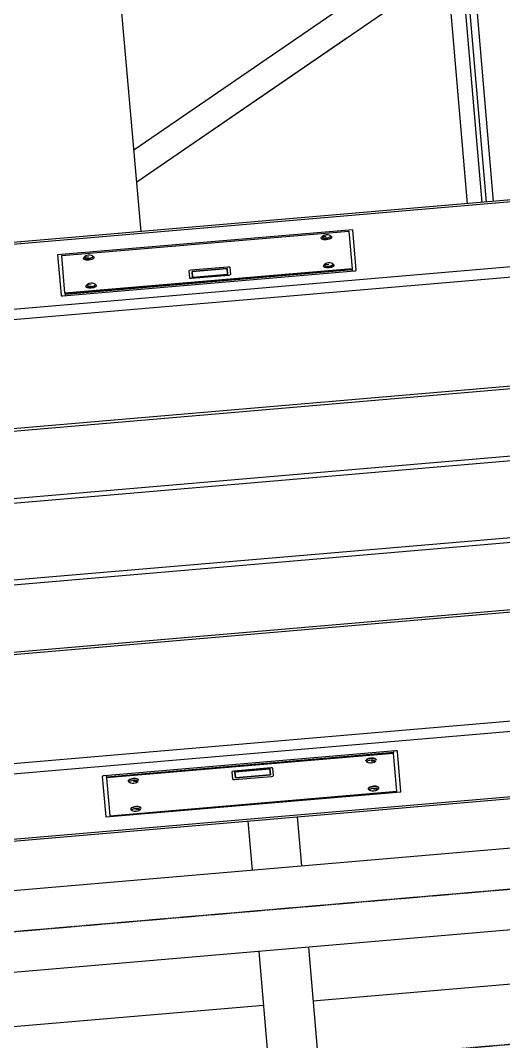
# Model space of a CAD drawing. Header units: millimetres. Extents: x 238021 to 250605, y -32596 to -9848.
# Drawn here: x 242821 to 244117, y -30447 to -27707 of the extents above; entities that cross this region are included whole.
import ezdxf

# ---------------------------------------------------------------- set-up
doc = ezdxf.new("R2010")
doc.units = ezdxf.units.MM
doc.header["$MEASUREMENT"] = 0
doc.linetypes.add('CENTER2', pattern=[1.125, 0.75, -0.125, 0.125, -0.125])
for name, color, linetype in [('Plan-300-CEN-D3-224', 70, 'Continuous'), ('Plan-300-FA-D4-256', 50, 'Continuous'), ('Plan-A-FLOR', 192, 'Continuous'), ('Plan-CENTER', 1, 'CENTER2'), ('Plan-JIB', 6, 'Continuous'), ('Plan-S-BEAM', 12, 'Continuous')]:
    doc.layers.add(name, color=color, linetype=linetype)
doc.layers.add('Plan-PR-STEL-EQIP-PUMP_3_SEEPEX_BTVE70-24_100-18', color=7, linetype='Continuous', true_color=0x1111d0)
doc.layers.add('Plan-UCD756', color=7, linetype='Continuous', true_color=0xe7f0ff)

# ---------------------------------------------------------------- blocks, each defined once
blk = doc.blocks.new('*U541')
at = {"layer": 'Plan-PR-STEL-EQIP-PUMP_3_SEEPEX_BTVE70-24_100-18', "color": 0, "linetype": 'ByBlock', "lineweight": -2}
for p, q in [((244014.3, -27535.3), (244070.8, -28194.2)), ((244090.7, -28192.5), (244033.3, -27522.3)), ((244002.9, -27543.1), (244058.8, -28195.2)), ((244020.9, -28198.4), (243966.9, -27567.8))]:
    blk.add_line(p, q, dxfattribs=at)
blk = doc.blocks.new('*U551')
at = {"layer": 'Plan-A-FLOR', "color": 0, "linetype": 'ByBlock', "lineweight": -2}
for p, q in [((243045.8, -27143.6), (242049.6, -27230.7)), ((243144.6, -28273.5), (243045.8, -27143.6)), ((242049.6, -27230.7), (242148.3, -28358.7))]:
    blk.add_line(p, q, dxfattribs=at)
blk = doc.blocks.new('*U553')
at = {"layer": 'Plan-JIB', "color": 0, "linetype": 'ByBlock', "lineweight": -2}
for p, q in [((243125.4, -28054), (244046.4, -27422.3)), ((244053.8, -27421.7), (244094.1, -27480.5)), ((243133, -28139.8), (244094.1, -27480.5))]:
    blk.add_line(p, q, dxfattribs=at)
blk = doc.blocks.new('*U554')
at = {"layer": 'Plan-JIB', "color": 0, "linetype": 'ByBlock', "lineweight": -2}
for p, q in [((243691.6, -27756.7), (243693.3, -27755.5)), ((243693.3, -27755.5), (243693.3, -27755.5)), ((243133, -28139.8), (243691.6, -27756.7))]:
    blk.add_line(p, q, dxfattribs=at)
blk.add_ellipse((243688.8, -27752.5), major_axis=(-2.83, 4.12), ratio=0.467151, start_param=3.123921, end_param=3.141593, dxfattribs=at)
blk = doc.blocks.new('*U563')
at = {"layer": 'Plan-UCD756', "color": 0, "linetype": 'ByBlock', "lineweight": -2}
for p, q in [((245227.2, -28095.2), (241247.7, -28435.9)), ((245227.6, -28099.9), (241248.1, -28440.6)), ((245242.4, -28273.2), (241263, -28613.9)), ((243712.9, -28268.2), (242920.8, -28336)), ((242932, -28337.6), (243702.2, -28271.7)), ((243702.2, -28271.7), (243710.8, -28373)), ((243722.2, -28376.5), (243712.9, -28268.2)), ((243628, -28290.2), (243628, -28291.1)), ((243631.5, -28285.4), (243629, -28288)), ((243651.6, -28283.7), (243654.5, -28285.8)), ((243655.9, -28287.8), (243655.9, -28288.7)), ((242920.8, -28336), (242930.1, -28444.3)), ((242940.6, -28438.9), (242932, -28337.6)), ((242990.3, -28344.8), (242990.4, -28345.7)), ((242993.8, -28340), (242991.3, -28342.6)), ((243004, -28340.8), (242993, -28341.8)), ((243013.9, -28338.3), (243016.8, -28340.4)), ((243018.2, -28342.4), (243018.3, -28343.3)), ((242935.2, -28445.8), (243717.4, -28378.8)), ((243710.8, -28373), (242940.6, -28438.9)), ((243710.9, -28373.9), (242940.7, -28439.8)), ((243710.9, -28373.9), (242940.7, -28439.8)), ((242940.8, -28440.8), (243711, -28374.9)), ((243275.2, -28397.6), (243273.5, -28378.5)), ((243278.3, -28376.1), (243378, -28367.5)), ((243278.4, -28376.6), (243278.3, -28376.1)), ((243281.7, -28380.2), (243375.4, -28372.2)), ((243375.4, -28372.2), (243281.7, -28380.2)), ((243283.1, -28396.5), (243281.7, -28380.2)), ((243281.7, -28380.2), (243283.1, -28396.5)), ((243375.4, -28372.2), (243376.8, -28388.5)), ((243376.8, -28388.5), (243375.4, -28372.2)), ((243378, -28368.1), (243378, -28367.5)), ((243383.1, -28369.1), (243384.8, -28388.2)), ((243634.4, -28365.6), (243634.5, -28366.5)), ((243638, -28360.8), (243635.4, -28363.4)), ((243648.1, -28361.6), (243637.2, -28362.6)), ((243658, -28359.1), (243660.9, -28361.2)), ((243662.3, -28363.2), (243662.4, -28364.1)), ((243710.8, -28373), (243710.9, -28373.9)), ((243711, -28374.9), (243710.9, -28373.9)), ((243711, -28374.9), (243711.4, -28379.3)), ((244171.7, -28392.8), (241265.3, -28641.6)), ((243379.9, -28390.7), (243280.3, -28399.2)), ((243376.8, -28388.5), (243283.1, -28396.5)), ((243283.1, -28396.5), (243376.8, -28388.5)), ((243283.1, -28397), (243283.1, -28396.5)), ((243283.1, -28396.5), (243283.1, -28397)), ((243376.8, -28388.5), (243376.8, -28389)), ((243376.8, -28389), (243376.8, -28388.5)), ((242940.6, -28438.9), (242940.7, -28439.8)), ((242940.7, -28439.8), (242940.8, -28440.8)), ((242996.7, -28420.2), (242996.8, -28421.1)), ((243000.3, -28415.4), (242997.8, -28418)), ((243010.5, -28416.2), (242999.5, -28417.2)), ((243020.3, -28413.7), (243023.3, -28415.8)), ((243024.6, -28417.8), (243024.7, -28418.7)), ((242940.8, -28440.8), (242941.2, -28445.3)), ((244196.6, -28683.4), (241290.2, -28932.2)), ((244198.5, -28689.6), (241290.8, -28938.5)), ((244297.2, -28861.8), (241306.1, -29117.9)), ((244298.3, -28874.4), (241307.2, -29130.5)), ((244315.8, -29079.3), (241324.7, -29335.4)), ((244316.9, -29092), (241325.8, -29348.1)), ((244248.9, -29278.4), (241341.2, -29527.4)), ((244248.1, -29284.8), (241341.7, -29533.7)), ((245348.4, -29511.3), (241369, -29852)), ((244272.9, -29575.5), (241366.6, -29824.3)), ((243827.6, -29666.5), (243045.5, -29733.4)), ((243822, -29671.4), (243051.8, -29737.3)), ((243822.1, -29672.4), (243051.9, -29738.3)), ((243822.1, -29672.4), (243051.9, -29738.3)), ((243822.2, -29673.3), (243052, -29739.3)), ((243821.6, -29667), (243822, -29671.4)), ((243822.1, -29672.4), (243822, -29671.4)), ((243822.2, -29673.3), (243822.1, -29672.4)), ((243830.8, -29774.6), (243822.2, -29673.3)), ((243842, -29776.2), (243832.7, -29667.9)), ((245363.2, -29684.6), (241383.8, -30025.3)), ((241384.2, -30030), (245363.6, -29689.3)), ((243748.1, -29693.6), (243748, -29692.6)), ((243752.4, -29697.7), (243749.5, -29695.6)), ((243773.3, -29694.2), (243762.3, -29695.1)), ((243772.5, -29695.9), (243775, -29693.4)), ((243776, -29691.2), (243775.9, -29690.3)), ((243388.6, -29723.1), (243390.3, -29742.2)), ((243493.1, -29712.1), (243393.5, -29720.7)), ((243396.6, -29722.3), (243396.7, -29722.8)), ((243396.7, -29722.8), (243396.6, -29722.3)), ((243490.3, -29714.8), (243396.7, -29722.8)), ((243396.7, -29722.8), (243490.3, -29714.8)), ((243396.7, -29722.8), (243398, -29739.1)), ((243398, -29739.1), (243396.7, -29722.8)), ((243490.3, -29714.8), (243490.3, -29714.3)), ((243490.3, -29714.3), (243490.3, -29714.8)), ((243491.7, -29731.1), (243490.3, -29714.8)), ((243490.3, -29714.8), (243491.7, -29731.1)), ((243499.9, -29732.8), (243498.2, -29713.7)), ((243040.6, -29735.7), (243049.9, -29844)), ((243051.4, -29732.9), (243051.8, -29737.3)), ((243051.8, -29737.3), (243051.9, -29738.3)), ((243052, -29739.3), (243051.9, -29738.3)), ((243052, -29739.3), (243060.7, -29840.6)), ((243110.4, -29748.2), (243110.4, -29747.2)), ((243114.8, -29752.3), (243111.8, -29750.2)), ((243135.6, -29748.8), (243124.6, -29749.7)), ((243134.8, -29750.5), (243137.3, -29748)), ((243138.3, -29745.8), (243138.3, -29744.8)), ((243395.4, -29743.8), (243495.1, -29735.3)), ((243395.4, -29743.3), (243395.4, -29743.8)), ((243398, -29739.1), (243491.7, -29731.1)), ((243491.7, -29731.1), (243398, -29739.1)), ((243495, -29734.7), (243495.1, -29735.3)), ((243049.9, -29844), (243842, -29776.2)), ((243060.7, -29840.6), (243830.8, -29774.6)), ((243754.6, -29769), (243754.5, -29768)), ((243758.9, -29773.1), (243755.9, -29771)), ((243779.7, -29769.6), (243768.8, -29770.5)), ((243778.9, -29771.3), (243781.5, -29768.8)), ((243782.5, -29766.6), (243782.4, -29765.6)), ((243116.9, -29823.6), (243116.8, -29822.6)), ((243121.2, -29827.6), (243118.3, -29825.6)), ((243142, -29824.2), (243131.1, -29825.1)), ((243141.3, -29825.9), (243143.8, -29823.4)), ((243144.8, -29821.2), (243144.7, -29820.2))]:
    blk.add_line(p, q, dxfattribs=at)
at = {"layer": 'Plan-UCD756', "color": 0, "linetype": 'ByBlock', "lineweight": -2, "extrusion": (0, 0, -1)}
blk.add_arc((-242822.8, -28321), 20, 85.1064, 90.1409, dxfattribs=at)
for centre, major_axis, ratio, start_param, end_param in [((243641.9, -28289), (13.9, 1.2), 0.374607, 0, 3.557742), ((243641.9, -28289), (13.9, 1.2), 0.374607, 0, 3.557742), ((243641.7, -28286.3), (0.0000867, 0.0000074), 0.374607, 0, 6.283185), ((243004.2, -28343.6), (13.9, 1.2), 0.374607, 0, 3.557742), ((243004.2, -28343.6), (13.9, 1.2), 0.374607, 0, 3.557742), ((243004, -28340.8), (0.0000867, 0.0000074), 0.374607, 0, 6.283185), ((243278.5, -28378.1), (-4.98, -0.43), 0.404209, 0, 1.570796), ((243378.1, -28369.6), (-4.98, -0.43), 0.404209, 1.570796, 3.141593), ((243648.4, -28364.4), (13.9, 1.2), 0.374607, 0, 3.557742), ((243648.1, -28361.6), (0.0000867, 0.0000074), 0.374607, 0, 6.283185), ((243648.4, -28364.4), (13.9, 1.2), 0.374607, 5.867036, 6.283185), ((243280.1, -28397.2), (-4.98, -0.43), 0.404209, 4.712389, 6.283185), ((243379.8, -28388.6), (-4.98, -0.43), 0.404209, -3.141593, -1.570796), ((243010.8, -28419.9), (13.9, 1.2), 0.374607, 0, 3.141593), ((243010.5, -28416.2), (0.0000867, 0.0000074), 0.374607, 0, 6.283185), ((243010.7, -28419), (13.9, 1.2), 0.374607, 5.867036, 6.283185), ((243010.7, -28419), (13.9, 1.2), 0.374607, 5.867036, 6.283185)]:
    blk.add_ellipse(centre, major_axis=major_axis, ratio=ratio, start_param=start_param, end_param=end_param, dxfattribs=at)
at = {"layer": 'Plan-UCD756', "color": 0, "linetype": 'ByBlock', "lineweight": -2, "extrusion": (2.8894e-17, -3.37474e-16, -1)}
for centre in [(243642, -28289.9), (243648.5, -28365.3)]:
    blk.add_ellipse(centre, major_axis=(13.9, 1.2), ratio=0.374607, start_param=0, end_param=3.141593, dxfattribs=at)
at = {"layer": 'Plan-UCD756', "color": 0, "linetype": 'ByBlock', "lineweight": -2, "extrusion": (0, 0, -1)}
for centre in [(243641.7, -28286.2), (243641.7, -28286.2), (243004, -28340.8), (243004, -28340.8), (243648.1, -28361.6), (243648.1, -28361.6), (243010.5, -28416.2), (243010.5, -28416.2)]:
    blk.add_ellipse(centre, major_axis=(11, 0.9), ratio=0.374607, dxfattribs=at)
at = {"layer": 'Plan-UCD756', "color": 0, "linetype": 'ByBlock', "lineweight": -2, "extrusion": (-2.88946e-17, 3.37481e-16, -1)}
blk.add_ellipse((243641.9, -28289), major_axis=(13.9, 1.2), ratio=0.374607, start_param=5.867036, end_param=6.283185, dxfattribs=at)
blk.add_ellipse((243641.9, -28289), major_axis=(13.9, 1.2), ratio=0.374607, start_param=5.867036, end_param=6.283185, dxfattribs=at)
at = {"layer": 'Plan-UCD756', "color": 0, "linetype": 'ByBlock', "lineweight": -2, "extrusion": (-2.8894e-17, 3.37474e-16, -1)}
blk.add_ellipse((243004.3, -28344.5), major_axis=(13.9, 1.2), ratio=0.374607, start_param=0, end_param=3.141593, dxfattribs=at)
at = {"layer": 'Plan-UCD756', "color": 0, "linetype": 'ByBlock', "lineweight": -2, "extrusion": (2.88946e-17, -3.37481e-16, -1)}
for centre, start_param, end_param in [((243004.2, -28343.6), 5.867036, 6.283185), ((243004.2, -28343.6), 5.867036, 6.283185), ((243648.4, -28364.4), 0, 3.557742), ((243648.4, -28364.4), 5.867036, 6.283185), ((243010.7, -28419), 0, 3.557742), ((243010.7, -28419), 0, 3.557742)]:
    blk.add_ellipse(centre, major_axis=(13.9, 1.2), ratio=0.374607, start_param=start_param, end_param=end_param, dxfattribs=at)
at = {"layer": 'Plan-UCD756', "color": 0, "linetype": 'ByBlock', "lineweight": -2}
for centre, major_axis, ratio, start_param, end_param in [((243762.1, -29692.4), (13.9, 1.2), 0.374607, 0, 3.557742), ((243762.1, -29692.4), (13.9, 1.2), 0.374607, 0, 3.557742), ((243762, -29691.4), (13.9, 1.2), 0.374607, 0, 3.141593), ((243762.1, -29692.4), (13.9, 1.2), 0.374607, 4.042753, 4.042994), ((243762.1, -29692.4), (13.9, 1.2), 0.374607, 4.042753, 4.042994), ((243393.6, -29722.7), (-4.98, -0.43), 0.404209, -1.570796, 0), ((243493.3, -29714.2), (-4.98, -0.43), 0.404209, -3.141593, -1.570796), ((243124.4, -29747), (13.9, 1.2), 0.374607, 0, 3.557742), ((243124.4, -29747), (13.9, 1.2), 0.374607, 0, 3.557742), ((243124.3, -29746), (13.9, 1.2), 0.374607, 0, 3.141593), ((243124.4, -29747), (13.9, 1.2), 0.374607, 4.042753, 4.042994), ((243124.4, -29747), (13.9, 1.2), 0.374607, 4.042753, 4.042994), ((243395.3, -29741.8), (-4.98, -0.43), 0.404209, 0, 1.570796), ((243494.9, -29733.2), (-4.98, -0.43), 0.404209, -4.712389, -3.141593), ((243768.5, -29767.8), (13.9, 1.2), 0.374607, 0, 3.557742), ((243768.5, -29767.8), (13.9, 1.2), 0.374607, 0, 3.557742), ((243768.4, -29766.8), (13.9, 1.2), 0.374607, 0, 3.141593), ((243768.5, -29767.8), (13.9, 1.2), 0.374606, 4.042753, 4.042994), ((243768.5, -29767.8), (13.9, 1.2), 0.374607, 4.042753, 4.042994), ((243768.5, -29767.8), (13.9, 1.2), 0.374607, 5.867036, 6.283185), ((243768.5, -29767.8), (13.9, 1.2), 0.374607, 5.867036, 6.283185), ((243130.8, -29822.4), (13.9, 1.2), 0.374607, 0, 3.557742), ((243130.8, -29822.4), (13.9, 1.2), 0.374607, 0, 3.557742), ((243130.8, -29821.4), (13.9, 1.2), 0.374607, 0, 3.141593), ((243130.8, -29822.4), (13.9, 1.2), 0.374607, 4.042754, 4.042995), ((243130.8, -29822.4), (13.9, 1.2), 0.374607, 4.042753, 4.042994)]:
    blk.add_ellipse(centre, major_axis=major_axis, ratio=ratio, start_param=start_param, end_param=end_param, dxfattribs=at)
for centre in [(243762.3, -29695.1), (243762.3, -29695.1), (243124.6, -29749.7), (243124.6, -29749.7), (243768.8, -29770.5), (243768.8, -29770.5), (243131.1, -29825.1), (243131.1, -29825.1)]:
    blk.add_ellipse(centre, major_axis=(11, 0.9), ratio=0.374607, dxfattribs=at)
for points, knots in [([(243641.7, -28286.3), (243641.7, -28286.3), (243641.7, -28286.3), (243641.7, -28286.3), (243641.6, -28286.3), (243641.6, -28286.3), (243641.5, -28286.3), (243640.9, -28286.3), (243640.2, -28286.4), (243639.5, -28286.4), (243636.6, -28286.7), (243633.6, -28286.9), (243630.7, -28287.2)], [-0.999984, -0.999984, -0.999984, -0.999984, -0.997653, -0.997653, -0.997653, -0.975226, -0.975226, -0.975226, -0.596185, -0.596185, -0.596185, 1.000016, 1.000016, 1.000016, 1.000016]), ([(243717.4, -28378.8), (243718, -28378.7), (243718.7, -28378.6), (243719.9, -28378.3), (243720.4, -28378.1), (243721.3, -28377.7), (243721.6, -28377.5), (243722.1, -28377), (243722.2, -28376.8), (243722.2, -28376.5)], [-0.6593213, -0.6593213, -0.6593213, -0.6593213, -0.5242391, -0.5242391, -0.3773225, -0.3773225, -0.1986373, -0.1986373, 0, 0, 0, 0]), ([(242930.1, -28444.3), (242930.1, -28444.6), (242930.2, -28444.8), (242930.8, -28445.2), (242931.1, -28445.4), (242932.1, -28445.7), (242932.7, -28445.7), (242933.9, -28445.8), (242934.5, -28445.8), (242935.2, -28445.8)], [-0.8397174, -0.8397174, -0.8397174, -0.8397174, -0.6041144, -0.6041144, -0.3940182, -0.3940182, -0.199772, -0.199772, 0, 0, 0, 0]), ([(243832.7, -29667.9), (243832.7, -29667.7), (243832.6, -29667.4), (243832, -29667), (243831.7, -29666.8), (243830.7, -29666.6), (243830.2, -29666.5), (243828.9, -29666.4), (243828.3, -29666.4), (243827.6, -29666.5)], [-0.9729695, -0.9729695, -0.9729695, -0.9729695, -0.6797628, -0.6797628, -0.4165361, -0.4165361, -0.1996252, -0.1996252, 0, 0, 0, 0]), ([(243045.5, -29733.4), (243044.8, -29733.5), (243044.1, -29733.6), (243043, -29733.9), (243042.4, -29734.1), (243041.5, -29734.5), (243041.2, -29734.7), (243040.7, -29735.2), (243040.6, -29735.5), (243040.6, -29735.7)], [-0.7091248, -0.7091248, -0.7091248, -0.7091248, -0.54075, -0.54075, -0.3767947, -0.3767947, -0.1993613, -0.1993613, 0, 0, 0, 0]), ([(243768.8, -29770.5), (243768.8, -29770.5), (243768.8, -29770.5), (243768.8, -29770.5), (243768.8, -29770.5), (243768.8, -29770.5), (243768.8, -29770.5), (243768.8, -29770.5), (243768.8, -29770.5), (243768.8, -29770.5)], [0, 0, 0, 0, 0.333333, 0.333333, 0.333333, 0.666667, 0.666667, 0.666667, 1, 1, 1, 1])]:
    blk.add_open_spline(points, degree=3, knots=knots, dxfattribs=at)
blk = doc.blocks.new('*U569')
at = {"layer": 'Plan-S-BEAM', "color": 0, "linetype": 'ByBlock', "lineweight": -2}
for p, q in [((243431.1, -29854.8), (243442.4, -29986.8)), ((243563.6, -29843.4), (243574.9, -29975.4)), ((243593.6, -30193.7), (243643.6, -30777.3)), ((243461.1, -30205), (243511.1, -30788.6)), ((243516.2, -30848.7), (243603.6, -31868.9)), ((243648.7, -30837.4), (243736.1, -31857.5)), ((243736.1, -31857.5), (243603.6, -31868.9))]:
    blk.add_line(p, q, dxfattribs=at)
blk = doc.blocks.new('*U611')
at = {"layer": 'Plan-300-FA-D4-256', "color": 0, "linetype": 'ByBlock', "lineweight": -2}
for p, q in [((244481.6, -29897.8), (242130.7, -30099.1)), ((244481.6, -29897.8), (244491, -30006.9)), ((244491, -30006.9), (244500.3, -30116.1)), ((242140.1, -30208.2), (242130.7, -30099.1)), ((244500.3, -30116.1), (242149.4, -30317.3)), ((242149.4, -30317.3), (242140.1, -30208.2))]:
    blk.add_line(p, q, dxfattribs=at)
at = {"layer": 'Plan-CENTER'}
blk.add_line((242140.1, -30208.2), (244491, -30006.9), dxfattribs=at)
blk = doc.blocks.new('*U633')
at = {"layer": 'Plan-300-CEN-D3-224', "color": 0, "linetype": 'ByBlock', "lineweight": -2}
for p, q in [((243605.9, -30337.3), (244712.2, -30242.6)), ((244844.7, -30231.3), (244954, -30221.9)), ((244954, -30221.9), (244967.8, -30383.2)), ((242456.3, -30435.8), (243473.4, -30348.7)), ((244967.8, -30383.2), (244981.6, -30544.6)), ((242470.1, -30597.1), (242456.3, -30435.8)), ((244872.4, -30553.9), (244981.6, -30544.6)), ((243633.5, -30660), (244739.8, -30565.3)), ((242483.9, -30758.4), (242470.1, -30597.1)), ((242483.9, -30758.4), (243501, -30671.3))]:
    blk.add_line(p, q, dxfattribs=at)
at = {"layer": 'Plan-CENTER'}
for p, q in [((244967.8, -30383.2), (244858.5, -30392.6)), ((244726, -30403.9), (243619.7, -30498.7)), ((243487.2, -30510), (242470.1, -30597.1))]:
    blk.add_line(p, q, dxfattribs=at)

msp = doc.modelspace()

# ---------------------------------------------------------------- block references
at = {"layer": 'Plan-300-CEN-D3-224'}
msp.add_blockref('*U633', (0, 0), dxfattribs=at)
at = {"layer": 'Plan-300-FA-D4-256'}
msp.add_blockref('*U611', (0, 0), dxfattribs=at)
at = {"layer": 'Plan-A-FLOR'}
msp.add_blockref('*U551', (0, 0), dxfattribs=at)
at = {"layer": 'Plan-JIB'}
for name in ['*U553', '*U554']:
    msp.add_blockref(name, (0, 0), dxfattribs=at)
at = {"layer": 'Plan-PR-STEL-EQIP-PUMP_3_SEEPEX_BTVE70-24_100-18'}
msp.add_blockref('*U541', (0, 0), dxfattribs=at)
at = {"layer": 'Plan-S-BEAM'}
msp.add_blockref('*U569', (0, 0), dxfattribs=at)
at = {"layer": 'Plan-UCD756'}
msp.add_blockref('*U563', (0, 0), dxfattribs=at)

doc.saveas('drawing.dxf')
